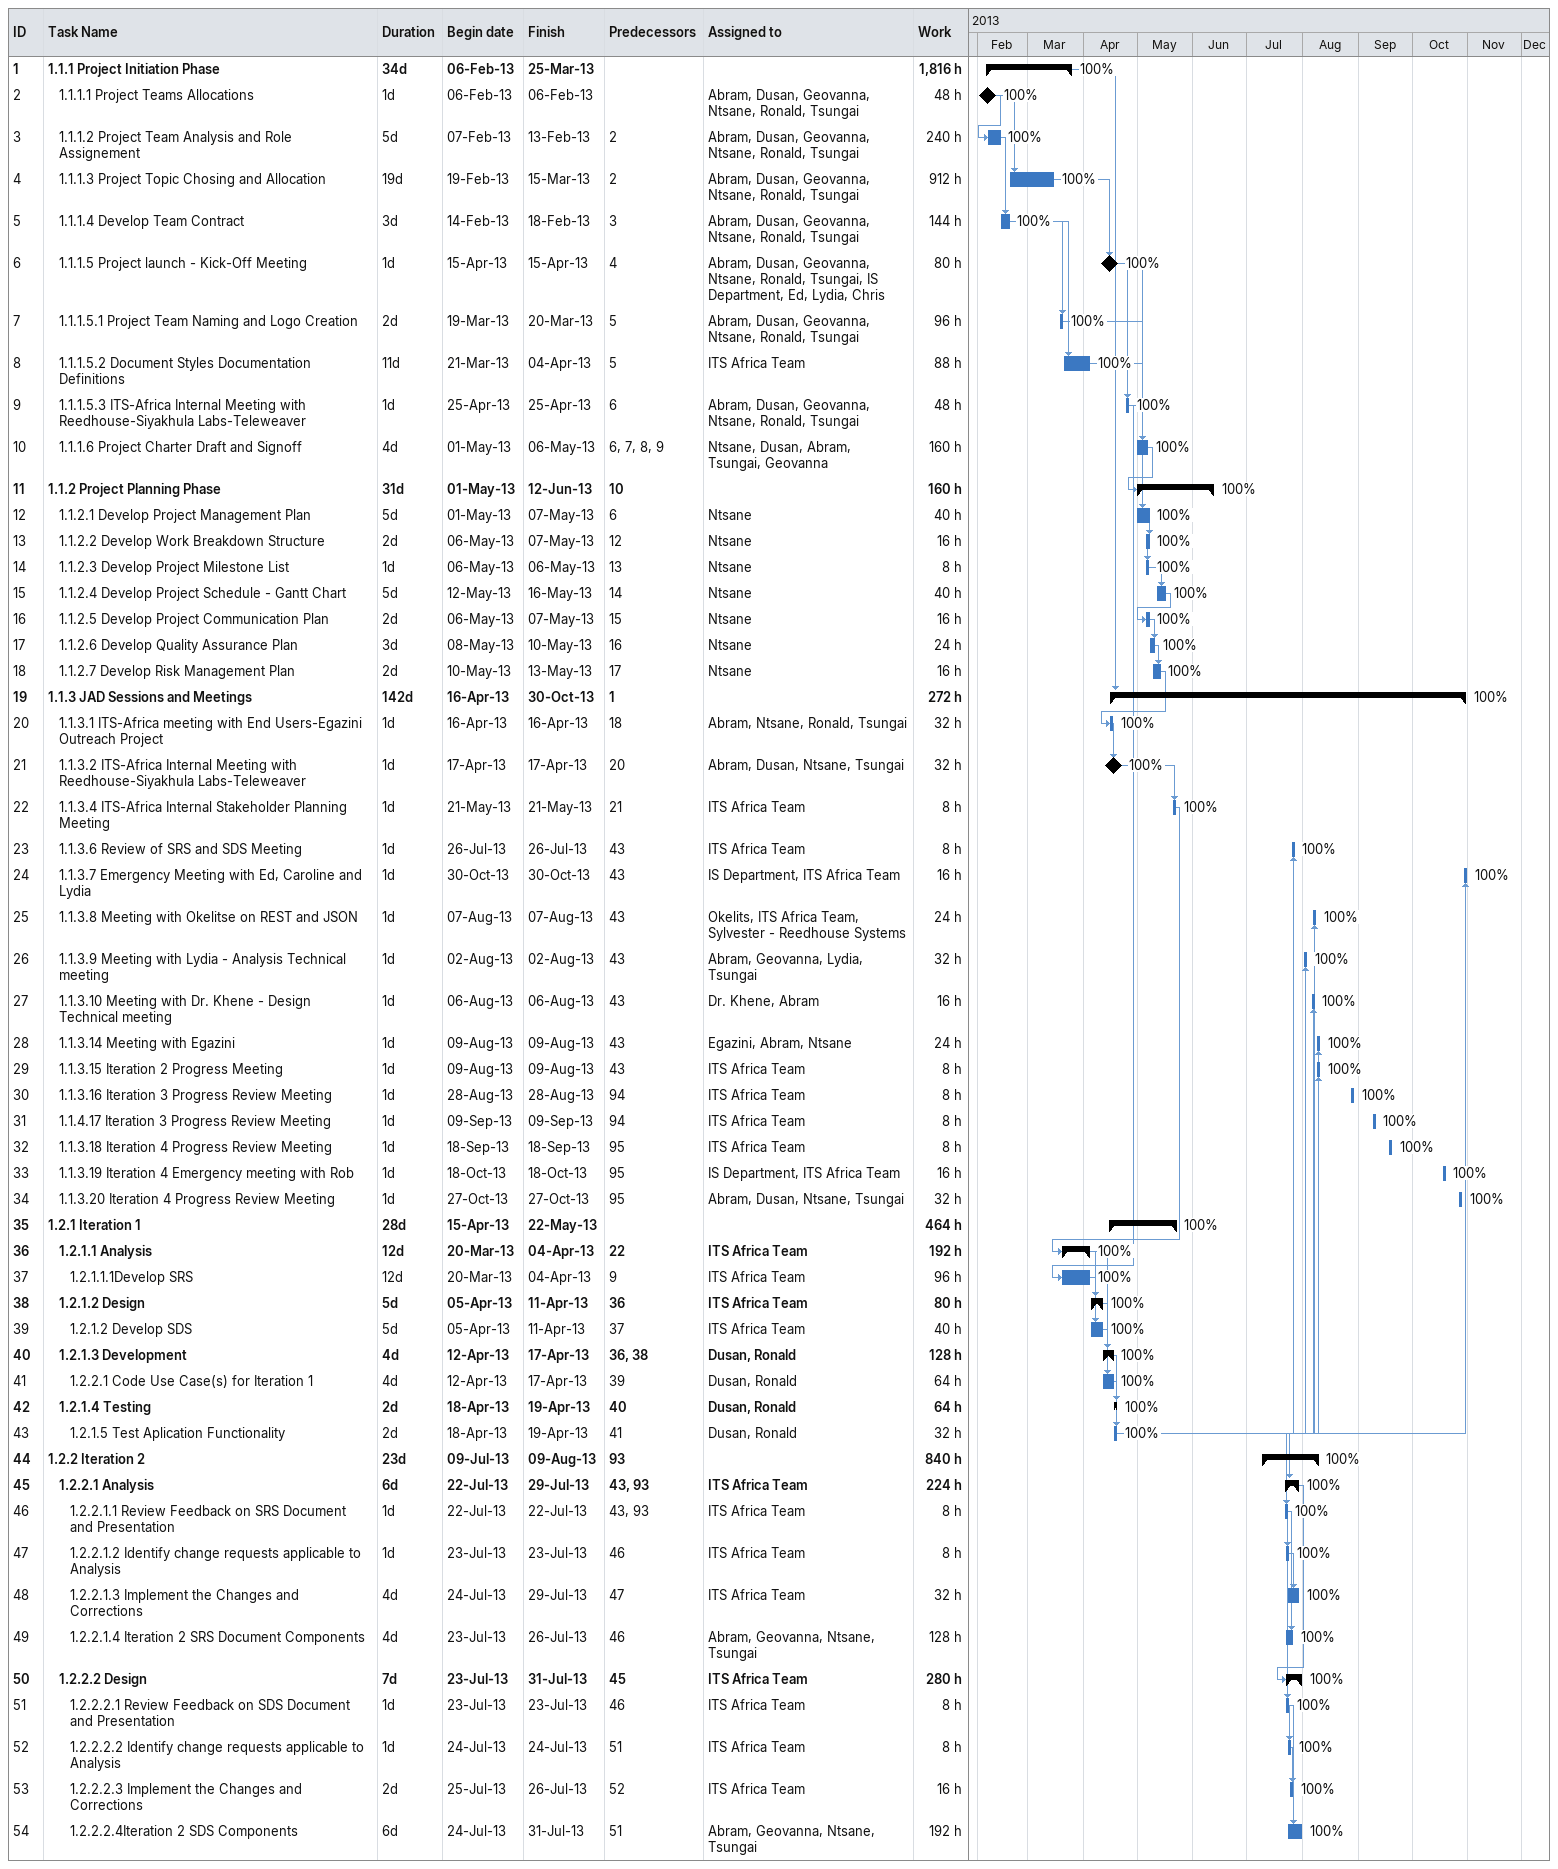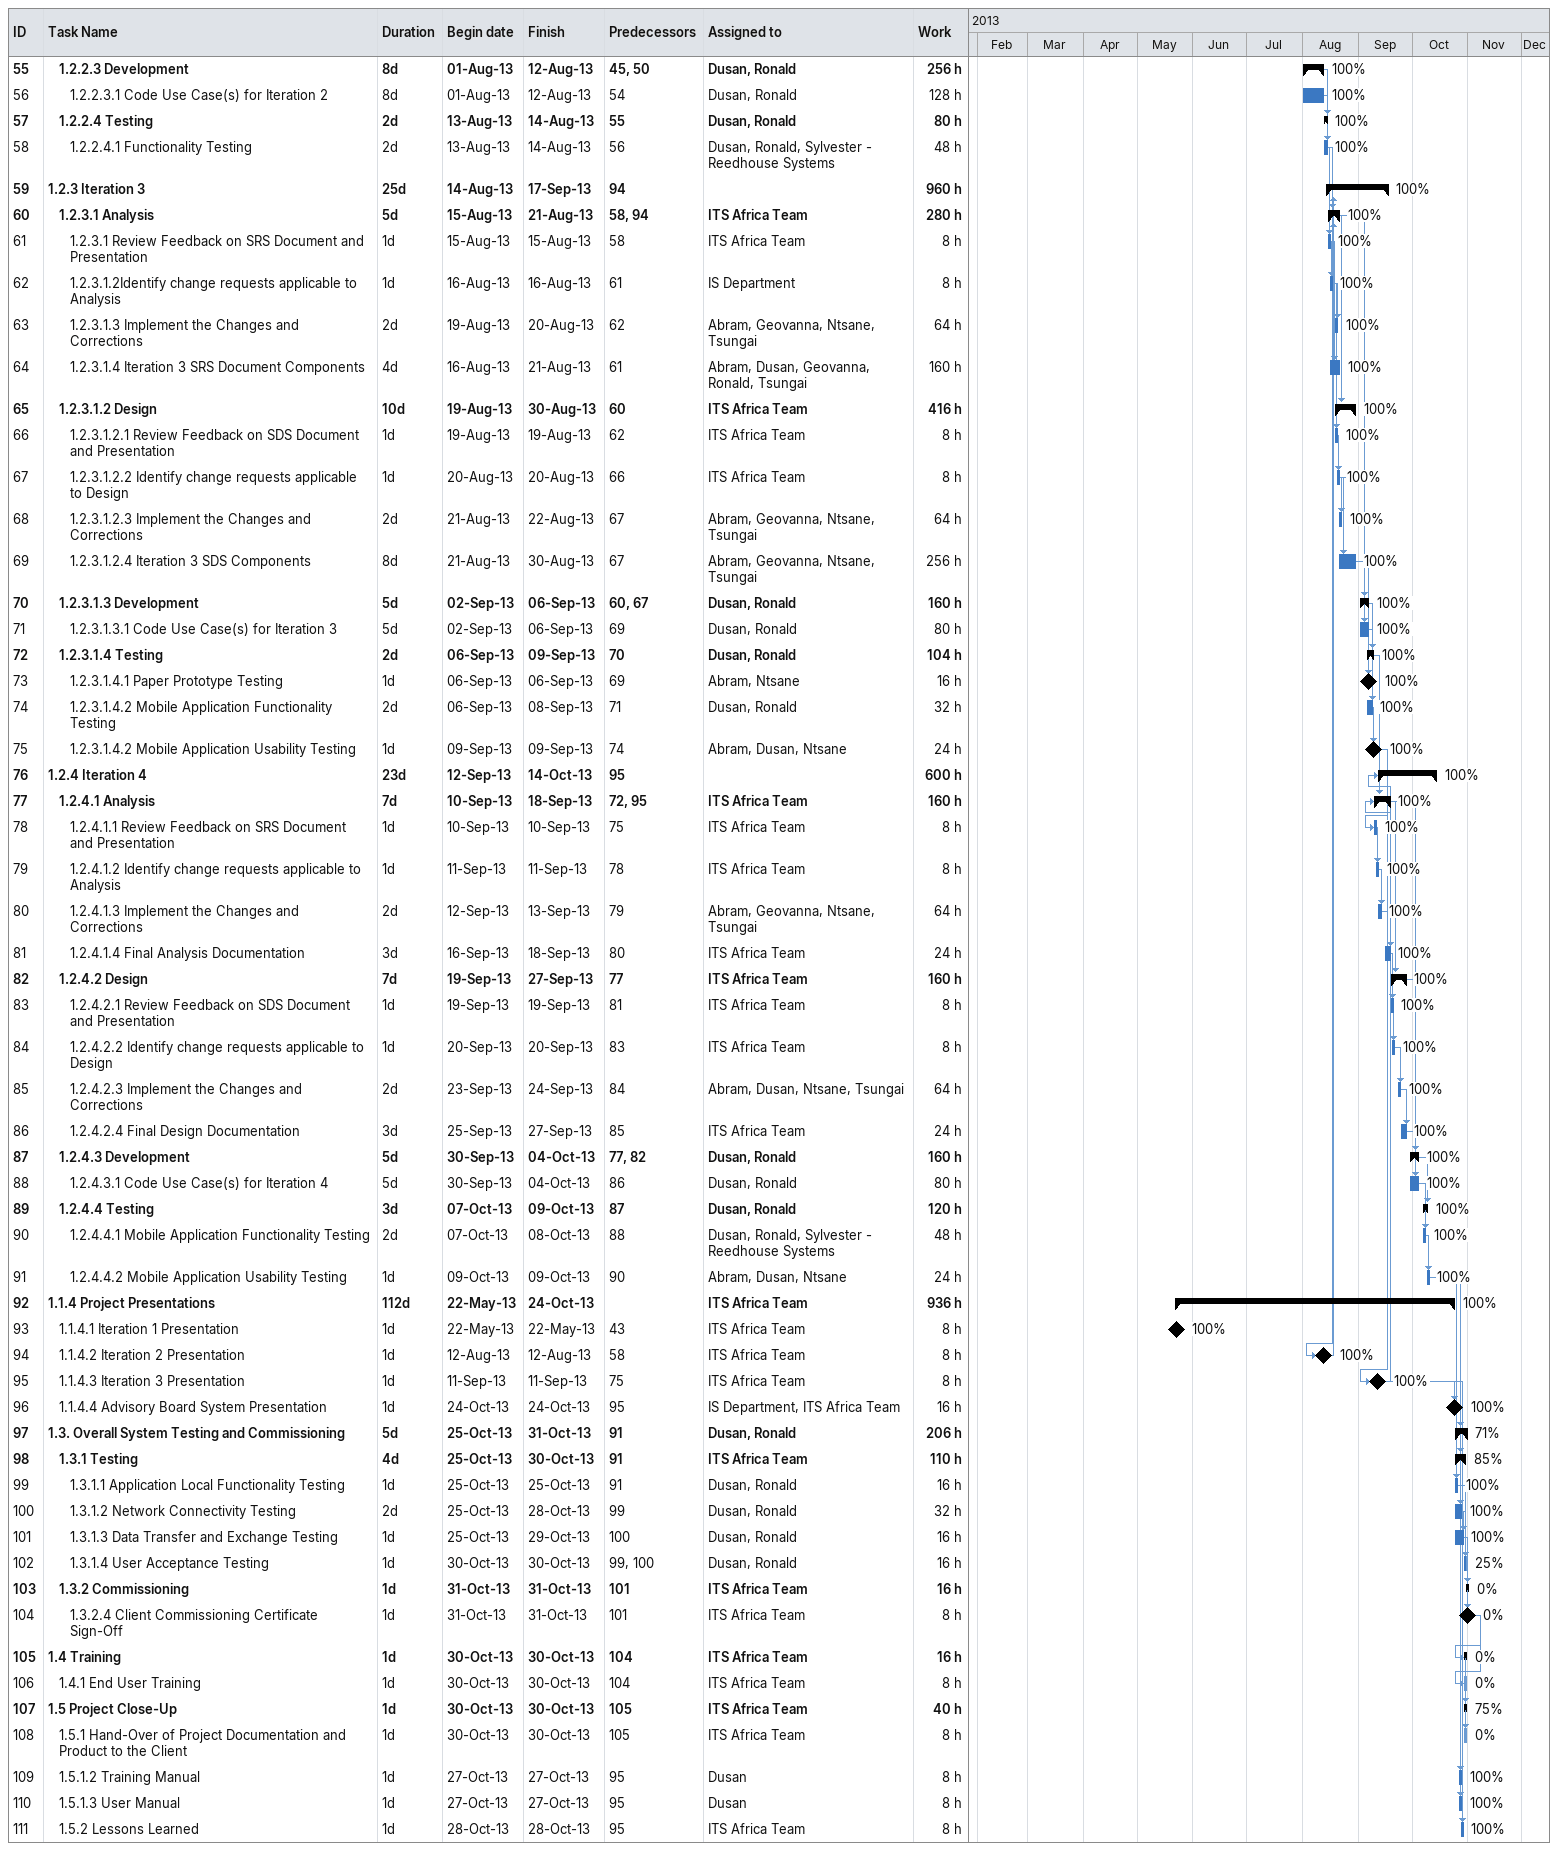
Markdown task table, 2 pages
| ID | Level | Task | Duration | Start | Finish | Predecessors | Resources | % complete | Work (h) |
|---|---|---|---|---|---|---|---|---|---|
| 1 | 1 | **1.1.1 Project Initiation Phase** | 34d | 2013-02-06 | 2013-03-25 |  |  | 100 | 1816 |
| 2 | 2 | 1.1.1.1 Project Teams Allocations | 1d | 2013-02-06 | 2013-02-06 |  | Abram, Dusan, Geovanna, Ntsane, Ronald, Tsungai | 100 | 48 |
| 3 | 2 | 1.1.1.2 Project Team Analysis and Role Assignement | 5d | 2013-02-07 | 2013-02-13 | 2 | Abram, Dusan, Geovanna, Ntsane, Ronald, Tsungai | 100 | 240 |
| 4 | 2 | 1.1.1.3 Project Topic Chosing and Allocation | 19d | 2013-02-19 | 2013-03-15 | 2 | Abram, Dusan, Geovanna, Ntsane, Ronald, Tsungai | 100 | 912 |
| 5 | 2 | 1.1.1.4 Develop Team Contract | 3d | 2013-02-14 | 2013-02-18 | 3 | Abram, Dusan, Geovanna, Ntsane, Ronald, Tsungai | 100 | 144 |
| 6 | 2 | 1.1.1.5 Project launch - Kick-Off Meeting | 1d | 2013-04-15 | 2013-04-15 | 4 | Abram, Dusan, Geovanna, Ntsane, Ronald, Tsungai, IS Department, Ed, Lydia, Chris | 100 | 80 |
| 7 | 2 | 1.1.1.5.1 Project Team Naming and Logo Creation | 2d | 2013-03-19 | 2013-03-20 | 5 | Abram, Dusan, Geovanna, Ntsane, Ronald, Tsungai | 100 | 96 |
| 8 | 2 | 1.1.1.5.2 Document Styles Documentation Definitions | 11d | 2013-03-21 | 2013-04-04 | 5 | ITS Africa Team | 100 | 88 |
| 9 | 2 | 1.1.1.5.3 ITS-Africa Internal Meeting with Reedhouse-Siyakhula Labs-Teleweaver | 1d | 2013-04-25 | 2013-04-25 | 6 | Abram, Dusan, Geovanna, Ntsane, Ronald, Tsungai | 100 | 48 |
| 10 | 2 | 1.1.1.6 Project Charter Draft and Signoff | 4d | 2013-05-01 | 2013-05-06 | 6, 7, 8, 9 | Ntsane, Dusan, Abram, Tsungai, Geovanna | 100 | 160 |
| 11 | 1 | **1.1.2 Project Planning Phase** | 31d | 2013-05-01 | 2013-06-12 | 10 |  | 100 | 160 |
| 12 | 2 | 1.1.2.1 Develop Project Management Plan | 5d | 2013-05-01 | 2013-05-07 | 6 | Ntsane | 100 | 40 |
| 13 | 2 | 1.1.2.2 Develop Work Breakdown Structure | 2d | 2013-05-06 | 2013-05-07 | 12 | Ntsane | 100 | 16 |
| 14 | 2 | 1.1.2.3 Develop Project Milestone List | 1d | 2013-05-06 | 2013-05-06 | 13 | Ntsane | 100 | 8 |
| 15 | 2 | 1.1.2.4 Develop Project Schedule - Gantt Chart | 5d | 2013-05-12 | 2013-05-16 | 14 | Ntsane | 100 | 40 |
| 16 | 2 | 1.1.2.5 Develop Project Communication Plan | 2d | 2013-05-06 | 2013-05-07 | 15 | Ntsane | 100 | 16 |
| 17 | 2 | 1.1.2.6 Develop Quality Assurance Plan | 3d | 2013-05-08 | 2013-05-10 | 16 | Ntsane | 100 | 24 |
| 18 | 2 | 1.1.2.7 Develop Risk Management Plan | 2d | 2013-05-10 | 2013-05-13 | 17 | Ntsane | 100 | 16 |
| 19 | 1 | **1.1.3 JAD Sessions and Meetings** | 142d | 2013-04-16 | 2013-10-30 | 1 |  | 100 | 272 |
| 20 | 2 | 1.1.3.1 ITS-Africa meeting with End Users-Egazini Outreach Project | 1d | 2013-04-16 | 2013-04-16 | 18 | Abram, Ntsane, Ronald, Tsungai | 100 | 32 |
| 21 | 2 | 1.1.3.2 ITS-Africa Internal Meeting with Reedhouse-Siyakhula Labs-Teleweaver | 1d | 2013-04-17 | 2013-04-17 | 20 | Abram, Dusan, Ntsane, Tsungai | 100 | 32 |
| 22 | 2 | 1.1.3.4 ITS-Africa Internal Stakeholder Planning Meeting | 1d | 2013-05-21 | 2013-05-21 | 21 | ITS Africa Team | 100 | 8 |
| 23 | 2 | 1.1.3.6 Review of SRS and SDS Meeting | 1d | 2013-07-26 | 2013-07-26 | 43 | ITS Africa Team | 100 | 8 |
| 24 | 2 | 1.1.3.7 Emergency Meeting with Ed, Caroline and Lydia | 1d | 2013-10-30 | 2013-10-30 | 43 | IS Department, ITS Africa Team | 100 | 16 |
| 25 | 2 | 1.1.3.8 Meeting with Okelitse on REST and JSON | 1d | 2013-08-07 | 2013-08-07 | 43 | Okelits, ITS Africa Team, Sylvester - Reedhouse Systems | 100 | 24 |
| 26 | 2 | 1.1.3.9 Meeting with Lydia - Analysis Technical meeting | 1d | 2013-08-02 | 2013-08-02 | 43 | Abram, Geovanna, Lydia, Tsungai | 100 | 32 |
| 27 | 2 | 1.1.3.10 Meeting with Dr. Khene - Design Technical meeting | 1d | 2013-08-06 | 2013-08-06 | 43 | Dr. Khene, Abram | 100 | 16 |
| 28 | 2 | 1.1.3.14 Meeting with Egazini | 1d | 2013-08-09 | 2013-08-09 | 43 | Egazini, Abram, Ntsane | 100 | 24 |
| 29 | 2 | 1.1.3.15 Iteration 2 Progress Meeting | 1d | 2013-08-09 | 2013-08-09 | 43 | ITS Africa Team | 100 | 8 |
| 30 | 2 | 1.1.3.16 Iteration 3 Progress Review Meeting | 1d | 2013-08-28 | 2013-08-28 | 94 | ITS Africa Team | 100 | 8 |
| 31 | 2 | 1.1.4.17 Iteration 3 Progress Review Meeting | 1d | 2013-09-09 | 2013-09-09 | 94 | ITS Africa Team | 100 | 8 |
| 32 | 2 | 1.1.3.18 Iteration 4 Progress Review Meeting | 1d | 2013-09-18 | 2013-09-18 | 95 | ITS Africa Team | 100 | 8 |
| 33 | 2 | 1.1.3.19 Iteration 4 Emergency meeting with Rob | 1d | 2013-10-18 | 2013-10-18 | 95 | IS Department, ITS Africa Team | 100 | 16 |
| 34 | 2 | 1.1.3.20 Iteration 4 Progress Review Meeting | 1d | 2013-10-27 | 2013-10-27 | 95 | Abram, Dusan, Ntsane, Tsungai | 100 | 32 |
| 35 | 1 | **1.2.1 Iteration 1** | 28d | 2013-04-15 | 2013-05-22 |  |  | 100 | 464 |
| 36 | 2 | **1.2.1.1 Analysis** | 12d | 2013-03-20 | 2013-04-04 | 22 | ITS Africa Team | 100 | 192 |
| 37 | 3 | 1.2.1.1.1Develop SRS | 12d | 2013-03-20 | 2013-04-04 | 9 | ITS Africa Team | 100 | 96 |
| 38 | 2 | **1.2.1.2 Design** | 5d | 2013-04-05 | 2013-04-11 | 36 | ITS Africa Team | 100 | 80 |
| 39 | 3 | 1.2.1.2 Develop SDS | 5d | 2013-04-05 | 2013-04-11 | 37 | ITS Africa Team | 100 | 40 |
| 40 | 2 | **1.2.1.3 Development** | 4d | 2013-04-12 | 2013-04-17 | 36, 38 | Dusan, Ronald | 100 | 128 |
| 41 | 3 | 1.2.2.1 Code Use Case(s) for Iteration 1 | 4d | 2013-04-12 | 2013-04-17 | 39 | Dusan, Ronald | 100 | 64 |
| 42 | 2 | **1.2.1.4 Testing** | 2d | 2013-04-18 | 2013-04-19 | 40 | Dusan, Ronald | 100 | 64 |
| 43 | 3 | 1.2.1.5 Test Aplication Functionality | 2d | 2013-04-18 | 2013-04-19 | 41 | Dusan, Ronald | 100 | 32 |
| 44 | 1 | **1.2.2 Iteration 2** | 23d | 2013-07-09 | 2013-08-09 | 93 |  | 100 | 840 |
| 45 | 2 | **1.2.2.1 Analysis** | 6d | 2013-07-22 | 2013-07-29 | 43, 93 | ITS Africa Team | 100 | 224 |
| 46 | 3 | 1.2.2.1.1 Review Feedback on SRS Document and Presentation | 1d | 2013-07-22 | 2013-07-22 | 43, 93 | ITS Africa Team | 100 | 8 |
| 47 | 3 | 1.2.2.1.2 Identify change requests applicable to Analysis | 1d | 2013-07-23 | 2013-07-23 | 46 | ITS Africa Team | 100 | 8 |
| 48 | 3 | 1.2.2.1.3 Implement the Changes and Corrections | 4d | 2013-07-24 | 2013-07-29 | 47 | ITS Africa Team | 100 | 32 |
| 49 | 3 | 1.2.2.1.4 Iteration 2 SRS Document Components | 4d | 2013-07-23 | 2013-07-26 | 46 | Abram, Geovanna, Ntsane, Tsungai | 100 | 128 |
| 50 | 2 | **1.2.2.2 Design** | 7d | 2013-07-23 | 2013-07-31 | 45 | ITS Africa Team | 100 | 280 |
| 51 | 3 | 1.2.2.2.1 Review Feedback on SDS Document and Presentation | 1d | 2013-07-23 | 2013-07-23 | 46 | ITS Africa Team | 100 | 8 |
| 52 | 3 | 1.2.2.2.2 Identify change requests applicable to Analysis | 1d | 2013-07-24 | 2013-07-24 | 51 | ITS Africa Team | 100 | 8 |
| 53 | 3 | 1.2.2.2.3 Implement the Changes and Corrections | 2d | 2013-07-25 | 2013-07-26 | 52 | ITS Africa Team | 100 | 16 |
| 54 | 3 | 1.2.2.2.4Iteration 2 SDS Components | 6d | 2013-07-24 | 2013-07-31 | 51 | Abram, Geovanna, Ntsane, Tsungai | 100 | 192 |
| 55 | 2 | **1.2.2.3 Development** | 8d | 2013-08-01 | 2013-08-12 | 45, 50 | Dusan, Ronald | 100 | 256 |
| 56 | 3 | 1.2.2.3.1 Code Use Case(s) for Iteration 2 | 8d | 2013-08-01 | 2013-08-12 | 54 | Dusan, Ronald | 100 | 128 |
| 57 | 2 | **1.2.2.4 Testing** | 2d | 2013-08-13 | 2013-08-14 | 55 | Dusan, Ronald | 100 | 80 |
| 58 | 3 | 1.2.2.4.1 Functionality Testing | 2d | 2013-08-13 | 2013-08-14 | 56 | Dusan, Ronald, Sylvester - Reedhouse Systems | 100 | 48 |
| 59 | 1 | **1.2.3 Iteration 3** | 25d | 2013-08-14 | 2013-09-17 | 94 |  | 100 | 960 |
| 60 | 2 | **1.2.3.1 Analysis** | 5d | 2013-08-15 | 2013-08-21 | 58, 94 | ITS Africa Team | 100 | 280 |
| 61 | 3 | 1.2.3.1 Review Feedback on SRS Document and Presentation | 1d | 2013-08-15 | 2013-08-15 | 58 | ITS Africa Team | 100 | 8 |
| 62 | 3 | 1.2.3.1.2Identify change requests applicable to Analysis | 1d | 2013-08-16 | 2013-08-16 | 61 | IS Department | 100 | 8 |
| 63 | 3 | 1.2.3.1.3 Implement the Changes and Corrections | 2d | 2013-08-19 | 2013-08-20 | 62 | Abram, Geovanna, Ntsane, Tsungai | 100 | 64 |
| 64 | 3 | 1.2.3.1.4 Iteration 3 SRS Document Components | 4d | 2013-08-16 | 2013-08-21 | 61 | Abram, Dusan, Geovanna, Ronald, Tsungai | 100 | 160 |
| 65 | 2 | **1.2.3.1.2 Design** | 10d | 2013-08-19 | 2013-08-30 | 60 | ITS Africa Team | 100 | 416 |
| 66 | 3 | 1.2.3.1.2.1 Review Feedback on SDS Document and Presentation | 1d | 2013-08-19 | 2013-08-19 | 62 | ITS Africa Team | 100 | 8 |
| 67 | 3 | 1.2.3.1.2.2 Identify change requests applicable to Design | 1d | 2013-08-20 | 2013-08-20 | 66 | ITS Africa Team | 100 | 8 |
| 68 | 3 | 1.2.3.1.2.3 Implement the Changes and Corrections | 2d | 2013-08-21 | 2013-08-22 | 67 | Abram, Geovanna, Ntsane, Tsungai | 100 | 64 |
| 69 | 3 | 1.2.3.1.2.4 Iteration 3 SDS Components | 8d | 2013-08-21 | 2013-08-30 | 67 | Abram, Geovanna, Ntsane, Tsungai | 100 | 256 |
| 70 | 2 | **1.2.3.1.3 Development** | 5d | 2013-09-02 | 2013-09-06 | 60, 67 | Dusan, Ronald | 100 | 160 |
| 71 | 3 | 1.2.3.1.3.1 Code Use Case(s) for Iteration 3 | 5d | 2013-09-02 | 2013-09-06 | 69 | Dusan, Ronald | 100 | 80 |
| 72 | 2 | **1.2.3.1.4 Testing** | 2d | 2013-09-06 | 2013-09-09 | 70 | Dusan, Ronald | 100 | 104 |
| 73 | 3 | 1.2.3.1.4.1 Paper Prototype Testing | 1d | 2013-09-06 | 2013-09-06 | 69 | Abram, Ntsane | 100 | 16 |
| 74 | 3 | 1.2.3.1.4.2 Mobile Application Functionality Testing | 2d | 2013-09-06 | 2013-09-08 | 71 | Dusan, Ronald | 100 | 32 |
| 75 | 3 | 1.2.3.1.4.2 Mobile Application Usability Testing | 1d | 2013-09-09 | 2013-09-09 | 74 | Abram, Dusan, Ntsane | 100 | 24 |
| 76 | 1 | **1.2.4 Iteration 4** | 23d | 2013-09-12 | 2013-10-14 | 95 |  | 100 | 600 |
| 77 | 2 | **1.2.4.1 Analysis** | 7d | 2013-09-10 | 2013-09-18 | 72, 95 | ITS Africa Team | 100 | 160 |
| 78 | 3 | 1.2.4.1.1 Review Feedback on SRS Document and Presentation | 1d | 2013-09-10 | 2013-09-10 | 75 | ITS Africa Team | 100 | 8 |
| 79 | 3 | 1.2.4.1.2 Identify change requests applicable to Analysis | 1d | 2013-09-11 | 2013-09-11 | 78 | ITS Africa Team | 100 | 8 |
| 80 | 3 | 1.2.4.1.3 Implement the Changes and Corrections | 2d | 2013-09-12 | 2013-09-13 | 79 | Abram, Geovanna, Ntsane, Tsungai | 100 | 64 |
| 81 | 3 | 1.2.4.1.4 Final Analysis Documentation | 3d | 2013-09-16 | 2013-09-18 | 80 | ITS Africa Team | 100 | 24 |
| 82 | 2 | **1.2.4.2 Design** | 7d | 2013-09-19 | 2013-09-27 | 77 | ITS Africa Team | 100 | 160 |
| 83 | 3 | 1.2.4.2.1 Review Feedback on SDS Document and Presentation | 1d | 2013-09-19 | 2013-09-19 | 81 | ITS Africa Team | 100 | 8 |
| 84 | 3 | 1.2.4.2.2 Identify change requests applicable to Design | 1d | 2013-09-20 | 2013-09-20 | 83 | ITS Africa Team | 100 | 8 |
| 85 | 3 | 1.2.4.2.3 Implement the Changes and Corrections | 2d | 2013-09-23 | 2013-09-24 | 84 | Abram, Dusan, Ntsane, Tsungai | 100 | 64 |
| 86 | 3 | 1.2.4.2.4 Final Design Documentation | 3d | 2013-09-25 | 2013-09-27 | 85 | ITS Africa Team | 100 | 24 |
| 87 | 2 | **1.2.4.3 Development** | 5d | 2013-09-30 | 2013-10-04 | 77, 82 | Dusan, Ronald | 100 | 160 |
| 88 | 3 | 1.2.4.3.1 Code Use Case(s) for Iteration 4 | 5d | 2013-09-30 | 2013-10-04 | 86 | Dusan, Ronald | 100 | 80 |
| 89 | 2 | **1.2.4.4 Testing** | 3d | 2013-10-07 | 2013-10-09 | 87 | Dusan, Ronald | 100 | 120 |
| 90 | 3 | 1.2.4.4.1 Mobile Application Functionality Testing | 2d | 2013-10-07 | 2013-10-08 | 88 | Dusan, Ronald, Sylvester - Reedhouse Systems | 100 | 48 |
| 91 | 3 | 1.2.4.4.2 Mobile Application Usability Testing | 1d | 2013-10-09 | 2013-10-09 | 90 | Abram, Dusan, Ntsane | 100 | 24 |
| 92 | 1 | **1.1.4 Project Presentations** | 112d | 2013-05-22 | 2013-10-24 |  | ITS Africa Team | 100 | 936 |
| 93 | 2 | 1.1.4.1 Iteration 1 Presentation | 1d | 2013-05-22 | 2013-05-22 | 43 | ITS Africa Team | 100 | 8 |
| 94 | 2 | 1.1.4.2 Iteration 2 Presentation | 1d | 2013-08-12 | 2013-08-12 | 58 | ITS Africa Team | 100 | 8 |
| 95 | 2 | 1.1.4.3 Iteration 3 Presentation | 1d | 2013-09-11 | 2013-09-11 | 75 | ITS Africa Team | 100 | 8 |
| 96 | 2 | 1.1.4.4 Advisory Board System Presentation | 1d | 2013-10-24 | 2013-10-24 | 95 | IS Department, ITS Africa Team | 100 | 16 |
| 97 | 1 | **1.3. Overall System Testing and Commissioning** | 5d | 2013-10-25 | 2013-10-31 | 91 | Dusan, Ronald | 71 | 206 |
| 98 | 2 | **1.3.1 Testing** | 4d | 2013-10-25 | 2013-10-30 | 91 | ITS Africa Team | 85 | 110 |
| 99 | 3 | 1.3.1.1 Application Local Functionality Testing | 1d | 2013-10-25 | 2013-10-25 | 91 | Dusan, Ronald | 100 | 16 |
| 100 | 3 | 1.3.1.2 Network Connectivity Testing | 2d | 2013-10-25 | 2013-10-28 | 99 | Dusan, Ronald | 100 | 32 |
| 101 | 3 | 1.3.1.3 Data Transfer and Exchange Testing | 1d | 2013-10-25 | 2013-10-29 | 100 | Dusan, Ronald | 100 | 16 |
| 102 | 3 | 1.3.1.4 User Acceptance Testing | 1d | 2013-10-30 | 2013-10-30 | 99, 100 | Dusan, Ronald | 25 | 16 |
| 103 | 2 | **1.3.2 Commissioning** | 1d | 2013-10-31 | 2013-10-31 | 101 | ITS Africa Team | 0 | 16 |
| 104 | 3 | 1.3.2.4 Client Commissioning Certificate Sign-Off | 1d | 2013-10-31 | 2013-10-31 | 101 | ITS Africa Team | 0 | 8 |
| 105 | 1 | **1.4 Training** | 1d | 2013-10-30 | 2013-10-30 | 104 | ITS Africa Team | 0 | 16 |
| 106 | 2 | 1.4.1 End User Training | 1d | 2013-10-30 | 2013-10-30 | 104 | ITS Africa Team | 0 | 8 |
| 107 | 1 | **1.5 Project Close-Up** | 1d | 2013-10-30 | 2013-10-30 | 105 | ITS Africa Team | 75 | 40 |
| 108 | 2 | 1.5.1 Hand-Over of Project Documentation and Product to the Client | 1d | 2013-10-30 | 2013-10-30 | 105 | ITS Africa Team | 0 | 8 |
| 109 | 2 | 1.5.1.2 Training Manual | 1d | 2013-10-27 | 2013-10-27 | 95 | Dusan | 100 | 8 |
| 110 | 2 | 1.5.1.3 User Manual | 1d | 2013-10-27 | 2013-10-27 | 95 | Dusan | 100 | 8 |
| 111 | 2 | 1.5.2 Lessons Learned | 1d | 2013-10-28 | 2013-10-28 | 95 | ITS Africa Team | 100 | 8 |
